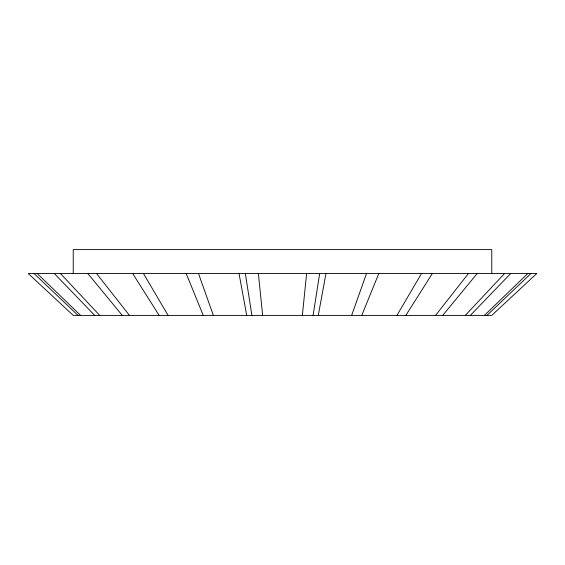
<?xml version="1.0" encoding="UTF-8"?>
<svg xmlns="http://www.w3.org/2000/svg" width="565" height="565" viewBox="0 0 565 565"><rect width="100%" height="100%" fill="white"/><g stroke="black" fill="none" stroke-linecap="round" stroke-linejoin="round"><path stroke-width="0.85" d="M302.353 315.397L306.618 273.531M313.095 315.397L319.67 273.531M318.279 315.397L325.97 273.531M351.642 315.397L366.508 273.531M361.762 315.397L378.804 273.531M396.92 315.397L421.518 273.531M405.825 315.397L432.338 273.531M435.544 315.397L468.449 273.531M442.72 315.397L477.171 273.531M465.277 315.397L504.573 273.531M470.306 315.397L510.682 273.531M484.382 315.397L527.788 273.531M486.974 315.397L530.938 273.531M34.062 273.531L78.027 315.397M37.212 273.531L80.618 315.397M54.318 273.531L94.694 315.397M60.427 273.531L99.722 315.397M87.829 273.531L122.28 315.397M96.551 273.531L129.456 315.397M132.662 273.531L159.175 315.397M143.482 273.531L168.08 315.397M186.196 273.531L203.238 315.397M198.492 273.531L213.358 315.397M239.03 273.531L246.721 315.397M245.33 273.531L251.905 315.397M258.382 273.531L262.647 315.397M491.776 273.531L491.776 249.603L73.224 249.603L73.224 273.531M536.75 273.531L491.762 315.397L73.238 315.397L28.25 273.531L536.75 273.531"/></g></svg>
